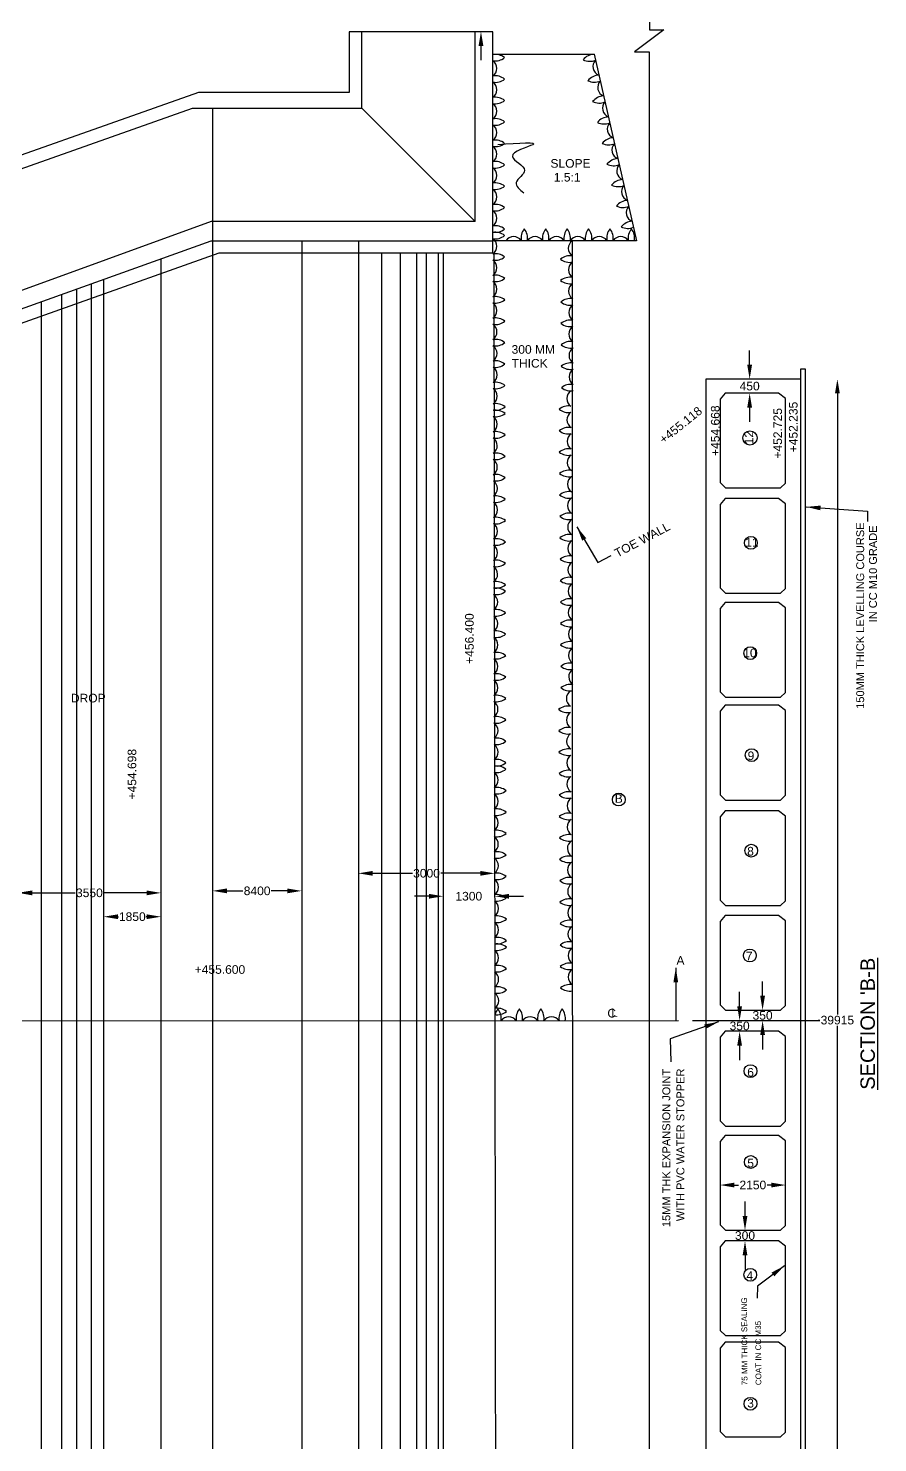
# Model space of a CAD drawing. Header units: inches. Extents: x -563987 to 8192, y 23 to 13042508.
# Drawn here: x 228.8 to 287.9, y 80.7 to 179.2 of the extents above; entities that cross this region are included whole.
import ezdxf

# ---------------------------------------------------------------- set-up
doc = ezdxf.new("R2010")
doc.units = ezdxf.units.IN
doc.header["$MEASUREMENT"] = 0
doc.layers.add('DIMENSIONS', color=7, linetype='Continuous')
doc.styles.get("Standard").update_dxf_attribs({"font": 'arial.ttf', "height": 0.6})
doc.dimstyles.get("Standard").update_dxf_attribs({"dimtxt": 0.6, "dimasz": 1, "dimexe": 0.18, "dimexo": 0.0625, "dimgap": 0.09, "dimtad": 0, "dimtih": 1, "dimtoh": 1, "dimdec": 4, "dimzin": 0, "dimdsep": 46, "dimtxsty": 'Standard', "dimcen": 0.09, "dimse1": 1, "dimse2": 1, "dimadec": 0, "dimazin": 0, "dimtfac": 1, "dimtdec": 4, "dimtofl": 0, "dimtmove": 0, "dimatfit": 3, "dimfxl": 1, "dimtolj": 1, "dimtzin": 0, "dimarcsym": 0})

# ---------------------------------------------------------------- blocks, each defined once
blk = doc.blocks.new('*D68')
at = {"layer": 'Defpoints', "color": 0, "transparency": 16777216}
for p in [(241.591, 119.065), (247.808, 119.104), (247.808, 119.065)]:
    blk.add_point(p, dxfattribs=at)
at = {"layer": 'DIMENSIONS', "color": 0, "lineweight": -2, "transparency": 16777216}
for p, q in [((242.591, 119.104), (243.714, 119.104)), ((246.808, 119.104), (245.685, 119.104))]:
    blk.add_line(p, q, dxfattribs=at)
at = {"layer": 'DIMENSIONS', "color": 0, "transparency": 16777216}
for points in [[(242.591, 119.271), (242.591, 118.938), (241.591, 119.104)], [(246.808, 119.271), (246.808, 118.938), (247.808, 119.104)]]:
    blk.add_solid(points, dxfattribs=at)
at = {"layer": 'DIMENSIONS', "color": 0, "transparency": 16777216, "insert": (244.7, 119.104), "char_height": 0.6, "attachment_point": 5}
blk.add_mtext('\\A1;8400', dxfattribs=at)
blk = doc.blocks.new('*D73')
at = {"layer": 'Defpoints', "color": 0, "transparency": 16777216}
for p in [(251.75, 120.399), (261.244, 120.41), (261.244, 120.327)]:
    blk.add_point(p, dxfattribs=at)
at = {"layer": 'DIMENSIONS', "color": 0, "lineweight": -2, "transparency": 16777216}
for p, q in [((252.75, 120.327), (255.512, 120.327)), ((260.244, 120.327), (257.482, 120.327))]:
    blk.add_line(p, q, dxfattribs=at)
at = {"layer": 'DIMENSIONS', "color": 0, "transparency": 16777216}
for points in [[(252.75, 120.493), (252.75, 120.16), (251.75, 120.327)], [(260.244, 120.493), (260.244, 120.16), (261.244, 120.327)]]:
    blk.add_solid(points, dxfattribs=at)
at = {"layer": 'DIMENSIONS', "color": 0, "transparency": 16777216, "insert": (256.497, 120.327), "char_height": 0.6, "attachment_point": 5}
blk.add_mtext('\\A1;3000', dxfattribs=at)
blk = doc.blocks.new('*D74')
at = {"layer": 'Defpoints', "color": 0, "transparency": 16777216}
for p in [(257.663, 118.71), (261.246, 118.73), (261.246, 118.714)]:
    blk.add_point(p, dxfattribs=at)
at = {"layer": 'DIMENSIONS', "color": 0, "lineweight": -2, "transparency": 16777216}
for p, q in [((256.663, 118.73), (255.663, 118.73)), ((262.246, 118.73), (263.246, 118.73))]:
    blk.add_line(p, q, dxfattribs=at)
at = {"layer": 'DIMENSIONS', "color": 0, "transparency": 16777216}
for points in [[(256.663, 118.897), (256.663, 118.563), (257.663, 118.73)], [(262.246, 118.897), (262.246, 118.563), (261.246, 118.73)]]:
    blk.add_solid(points, dxfattribs=at)
at = {"layer": 'DIMENSIONS', "color": 0, "transparency": 16777216, "insert": (259.44, 118.73), "char_height": 0.6, "attachment_point": 5}
blk.add_mtext('\\A1;1300', dxfattribs=at)
blk = doc.blocks.new('*D75')
at = {"layer": 'Defpoints', "color": 0, "transparency": 16777216}
for p in [(278.999, 154.742), (279.243, 154.742), (279.155, 153.762)]:
    blk.add_point(p, dxfattribs=at)
at = {"layer": 'DIMENSIONS', "color": 0, "lineweight": -2, "transparency": 16777216}
for p, q in [((278.999, 155.742), (278.999, 156.742)), ((278.999, 152.762), (278.999, 151.762))]:
    blk.add_line(p, q, dxfattribs=at)
at = {"layer": 'DIMENSIONS', "color": 0, "transparency": 16777216}
for points in [[(278.832, 155.742), (279.166, 155.742), (278.999, 154.742)], [(278.832, 152.762), (279.166, 152.762), (278.999, 153.762)]]:
    blk.add_solid(points, dxfattribs=at)
at = {"layer": 'DIMENSIONS', "color": 0, "transparency": 16777216, "insert": (278.999, 154.252), "char_height": 0.6, "attachment_point": 5}
blk.add_mtext('\\A1;450', dxfattribs=at)
blk = doc.blocks.new('*D76')
at = {"layer": 'Defpoints', "color": 0, "transparency": 16777216}
for p in [(279.869, 110.796), (279.869, 110.068), (279.9, 110.068)]:
    blk.add_point(p, dxfattribs=at)
at = {"layer": 'DIMENSIONS', "color": 0, "lineweight": -2, "transparency": 16777216}
for p, q in [((279.9, 111.796), (279.9, 112.796)), ((279.9, 109.068), (279.9, 108.068))]:
    blk.add_line(p, q, dxfattribs=at)
at = {"layer": 'DIMENSIONS', "color": 0, "transparency": 16777216}
for points in [[(279.733, 111.796), (280.066, 111.796), (279.9, 110.796)], [(279.733, 109.068), (280.066, 109.068), (279.9, 110.068)]]:
    blk.add_solid(points, dxfattribs=at)
at = {"layer": 'DIMENSIONS', "color": 0, "transparency": 16777216, "insert": (279.9, 110.432), "char_height": 0.6, "attachment_point": 5}
blk.add_mtext('\\A1;350', dxfattribs=at)
blk = doc.blocks.new('*D77')
at = {"layer": 'Defpoints', "color": 0, "transparency": 16777216}
for p in [(278.326, 110.068), (278.3, 109.325), (278.327, 109.325)]:
    blk.add_point(p, dxfattribs=at)
at = {"layer": 'DIMENSIONS', "color": 0, "lineweight": -2, "transparency": 16777216}
for p, q in [((278.3, 111.068), (278.3, 112.068)), ((278.3, 108.325), (278.3, 107.325))]:
    blk.add_line(p, q, dxfattribs=at)
at = {"layer": 'DIMENSIONS', "color": 0, "transparency": 16777216}
for points in [[(278.133, 111.068), (278.467, 111.068), (278.3, 110.068)], [(278.133, 108.325), (278.467, 108.325), (278.3, 109.325)]]:
    blk.add_solid(points, dxfattribs=at)
at = {"layer": 'DIMENSIONS', "color": 0, "transparency": 16777216, "insert": (278.3, 109.697), "char_height": 0.6, "attachment_point": 5}
blk.add_mtext('\\A1;350', dxfattribs=at)
blk = doc.blocks.new('*D78')
at = {"layer": 'Defpoints', "color": 0, "transparency": 16777216}
for p in [(278.658, 95.474), (278.659, 94.727), (278.675, 94.727)]:
    blk.add_point(p, dxfattribs=at)
at = {"layer": 'DIMENSIONS', "color": 0, "lineweight": -2, "transparency": 16777216}
for p, q in [((278.675, 96.474), (278.675, 97.474)), ((278.675, 93.727), (278.675, 92.727))]:
    blk.add_line(p, q, dxfattribs=at)
at = {"layer": 'DIMENSIONS', "color": 0, "transparency": 16777216}
for points in [[(278.509, 96.474), (278.842, 96.474), (278.675, 95.474)], [(278.509, 93.727), (278.842, 93.727), (278.675, 94.727)]]:
    blk.add_solid(points, dxfattribs=at)
at = {"layer": 'DIMENSIONS', "color": 0, "transparency": 16777216, "insert": (278.675, 95.1), "char_height": 0.6, "attachment_point": 5}
blk.add_mtext('\\A1;300', dxfattribs=at)
blk = doc.blocks.new('*D86')
at = {"layer": 'Defpoints', "color": 0, "transparency": 16777216}
for p in [(276.936, 98.748), (281.506, 98.748), (281.506, 98.62)]:
    blk.add_point(p, dxfattribs=at)
at = {"layer": 'DIMENSIONS', "color": 0, "lineweight": -2, "transparency": 16777216}
for p, q in [((277.936, 98.62), (278.231, 98.62)), ((280.506, 98.62), (280.211, 98.62))]:
    blk.add_line(p, q, dxfattribs=at)
at = {"layer": 'DIMENSIONS', "color": 0, "transparency": 16777216}
for points in [[(277.936, 98.786), (277.936, 98.453), (276.936, 98.62)], [(280.506, 98.786), (280.506, 98.453), (281.506, 98.62)]]:
    blk.add_solid(points, dxfattribs=at)
at = {"layer": 'DIMENSIONS', "color": 0, "transparency": 16777216, "insert": (279.221, 98.62), "char_height": 0.6, "attachment_point": 5}
blk.add_mtext('\\A1;2150', dxfattribs=at)
blk = doc.blocks.new('*D88')
at = {"layer": 'Defpoints', "color": 0, "transparency": 16777216}
for p in [(234.014, 117.259), (238.006, 117.306), (238.006, 117.259)]:
    blk.add_point(p, dxfattribs=at)
at = {"layer": 'DIMENSIONS', "color": 0, "lineweight": -2, "transparency": 16777216}
for p, q in [((235.014, 117.306), (235.053, 117.306)), ((237.006, 117.306), (236.966, 117.306))]:
    blk.add_line(p, q, dxfattribs=at)
at = {"layer": 'DIMENSIONS', "color": 0, "transparency": 16777216}
for points in [[(235.014, 117.472), (235.014, 117.139), (234.014, 117.306)], [(237.006, 117.472), (237.006, 117.139), (238.006, 117.306)]]:
    blk.add_solid(points, dxfattribs=at)
at = {"layer": 'DIMENSIONS', "color": 0, "transparency": 16777216, "insert": (236.01, 117.306), "char_height": 0.6, "attachment_point": 5}
blk.add_mtext('\\A1;1850', dxfattribs=at)
blk = doc.blocks.new('*D89')
at = {"layer": 'Defpoints', "color": 0, "transparency": 16777216}
for p in [(228.035, 119.055), (238.006, 119.055), (238.006, 118.965)]:
    blk.add_point(p, dxfattribs=at)
at = {"layer": 'DIMENSIONS', "color": 0, "lineweight": -2, "transparency": 16777216}
for p, q in [((229.035, 118.965), (232.036, 118.965)), ((237.006, 118.965), (234.005, 118.965))]:
    blk.add_line(p, q, dxfattribs=at)
at = {"layer": 'DIMENSIONS', "color": 0, "transparency": 16777216}
for points in [[(229.035, 119.131), (229.035, 118.798), (228.035, 118.965)], [(237.006, 119.131), (237.006, 118.798), (238.006, 118.965)]]:
    blk.add_solid(points, dxfattribs=at)
at = {"layer": 'DIMENSIONS', "color": 0, "transparency": 16777216, "insert": (233.02, 118.965), "char_height": 0.6, "attachment_point": 5}
blk.add_mtext('\\A1;3550', dxfattribs=at)
blk = doc.blocks.new('*D91')
at = {"layer": 'Defpoints', "color": 0, "transparency": 16777216}
for p in [(282.535, 154.742), (282.535, 65.461), (285.108, 65.461)]:
    blk.add_point(p, dxfattribs=at)
at = {"layer": 'DIMENSIONS', "color": 0, "lineweight": -2, "transparency": 16777216}
for p, q in [((285.108, 153.742), (285.108, 110.498)), ((285.108, 66.461), (285.108, 109.705))]:
    blk.add_line(p, q, dxfattribs=at)
at = {"layer": 'DIMENSIONS', "color": 0, "transparency": 16777216}
for points in [[(284.941, 153.742), (285.275, 153.742), (285.108, 154.742)], [(284.941, 66.461), (285.275, 66.461), (285.108, 65.461)]]:
    blk.add_solid(points, dxfattribs=at)
at = {"layer": 'DIMENSIONS', "color": 0, "transparency": 16777216, "insert": (285.108, 110.102), "char_height": 0.6, "attachment_point": 5}
blk.add_mtext('\\A1;39915', dxfattribs=at)
blk = doc.blocks.new('*D105')
at = {"layer": 'Defpoints', "color": 0, "transparency": 16777216}
for p in [(260.29, 181.832), (260.419, 181.832), (260.462, 178.95)]:
    blk.add_point(p, dxfattribs=at)
at = {"layer": 'DIMENSIONS', "color": 0, "lineweight": -2, "transparency": 16777216}
for p, q in [((260.29, 182.832), (260.29, 183.832)), ((260.29, 177.95), (260.29, 176.95))]:
    blk.add_line(p, q, dxfattribs=at)
at = {"layer": 'DIMENSIONS', "color": 0, "transparency": 16777216}
for points in [[(260.123, 182.832), (260.457, 182.832), (260.29, 181.832)], [(260.123, 177.95), (260.457, 177.95), (260.29, 178.95)]]:
    blk.add_solid(points, dxfattribs=at)
at = {"layer": 'DIMENSIONS', "color": 0, "transparency": 16777216, "insert": (260.29, 179.939), "char_height": 0.6, "attachment_point": 5}
blk.add_mtext('\\A1;2000', dxfattribs=at)

msp = doc.modelspace()

# ---------------------------------------------------------------- linework, layer by layer
at = {"color": 0}
for points in [[(272.01432, 213.84362), (272.01432, 179.07169), (273.01848, 179.07169), (270.97194, 177.53315), (271.99521, 177.53315), (271.99521, 56.5141)], [(261.10875, 178.91971), (251.1053, 178.91971), (251.1053, 174.70475), (240.6175, 174.70475), (202.76838, 161.32879), (202.76838, 155.04405)], [(203.70624, 155.07595), (203.70624, 160.71161), (240.20412, 173.61926), (251.99874, 173.61926), (251.99874, 178.91971)], [(211.88436, 152.80804), (242.06215, 163.53366), (261.10875, 163.53366), (261.10875, 178.91971)], [(251.99874, 173.61926), (259.88004, 165.72144), (259.88004, 178.91971)], [(261.10875, 177.36992), (268.17036, 177.36992), (271.12015, 164.37726), (261.10875, 164.38277)], [(241.59095, 173.61926), (241.59095, 44.99402)], [(259.88004, 165.72144), (241.50041, 165.72144), (211.88321, 154.94782)], [(211.88324, 153.76622), (241.50041, 164.38277), (261.10875, 164.38277)], [(247.80822, 164.38277), (247.80822, 55.74641)], [(251.75001, 164.38277), (251.75001, 55.74641)], [(253.35592, 163.53366), (253.35592, 56.5141)], [(254.66985, 163.53366), (254.66985, 56.5141)], [(255.80128, 163.53366), (255.80128, 56.5141)], [(256.4765, 163.53366), (256.4765, 56.5141)], [(257.31595, 163.53366), (257.31595, 56.5141)], [(257.66268, 163.53366), (257.66268, 56.5141)], [(261.1916, 163.53366), (261.32267, 55.74641)], [(266.64778, 164.37972), (266.66173, 56.5141)], [(238.00561, 163.13003), (238.00561, 57.07645)], [(234.01357, 161.69904), (234.01357, 58.51653)], [(231.08463, 160.64914), (231.08463, 59.57311)], [(232.1217, 161.02088), (232.1217, 59.199)], [(233.15268, 161.39044), (233.15268, 58.82709)], [(229.65062, 160.1351), (229.65062, 60.09041)], [(282.53549, 154.74223), (275.95127, 154.74223), (275.95127, 65.46098), (282.53549, 65.46098)], [(277.29722, 153.75998), (276.93626, 153.34451), (276.93626, 147.53625), (277.31909, 147.16653), (281.13587, 147.16653), (281.50587, 147.49733), (281.50587, 153.39521), (281.01182, 153.76351), (277.29722, 153.75998)], [(277.29722, 146.43138), (276.93626, 146.01591), (276.93626, 140.20764), (277.31909, 139.83792), (281.13587, 139.83792), (281.50587, 140.16873), (281.50587, 146.06661), (281.01182, 146.4349), (277.29722, 146.43138)], [(277.29722, 139.18038), (276.93626, 138.76491), (276.93626, 132.95665), (277.31909, 132.58693), (281.13587, 132.58693), (281.50587, 132.91773), (281.50587, 138.81561), (281.01182, 139.18391), (277.29722, 139.18038)], [(277.29722, 132.02542), (276.93626, 131.60995), (276.93626, 125.80169), (277.31909, 125.43197), (281.13587, 125.43197), (281.50587, 125.76277), (281.50587, 131.66065), (281.01182, 132.02895), (277.29722, 132.02542)], [(277.29722, 124.67754), (276.93626, 124.26207), (276.93626, 118.45381), (277.31909, 118.08409), (281.13587, 118.08409), (281.50587, 118.41489), (281.50587, 124.31277), (281.01182, 124.68107), (277.29722, 124.67754)], [(277.29722, 117.38927), (276.93626, 116.9738), (276.93626, 111.16554), (277.31909, 110.79582), (281.13587, 110.79582), (281.50587, 111.12662), (281.50587, 117.0245), (281.01182, 117.3928), (277.29722, 117.38927)], [(274.05015, 110.0583), (30.03073, 109.99563)], [(277.29722, 109.32445), (276.93626, 108.90898), (276.93626, 103.10072), (277.31909, 102.731), (281.13587, 102.731), (281.50587, 103.0618), (281.50587, 108.95968), (281.01182, 109.32798), (277.29722, 109.32445)], [(277.29722, 102.06764), (276.93626, 101.65216), (276.93626, 95.8439), (277.31909, 95.47418), (281.13587, 95.47418), (281.50587, 95.80498), (281.50587, 101.70286), (281.01182, 102.07116), (277.29722, 102.06764)], [(277.29722, 94.72525), (276.93626, 94.30978), (276.93626, 88.50151), (277.31909, 88.13179), (281.13587, 88.13179), (281.50587, 88.4626), (281.50587, 94.36048), (281.01182, 94.72877), (277.29722, 94.72525)], [(277.29722, 87.67152), (276.93626, 87.25605), (276.93626, 81.44778), (277.31909, 81.07806), (281.13587, 81.07806), (281.50587, 81.40886), (281.50587, 87.30674), (281.01182, 87.67504), (277.29722, 87.67152)]]:
    msp.add_lwpolyline(points, dxfattribs=at)
msp.add_lwpolyline([(282.53549, 64.76581), (282.88275, 64.76581), (282.88275, 155.44502), (282.53549, 155.44502)], close=True, dxfattribs=at)
for centre, radius, start, end in [((261.28281, 176.30239), 1.05305, 51.5578954, 99.5144475), ((268.2257, 176.31742), 1.05305, 93.3021541, 141.2587062), ((261.28281, 177.95196), 1.05305, 260.485551, 308.4421031), ((260.74455, 176.38139), 0.64473, 304.3943769, 55.6056216), ((267.85977, 177.92589), 1.05305, 244.3744985, 292.3310507), ((268.73303, 176.51385), 0.64473, 137.2109801, 248.4222247), ((261.28281, 174.81082), 1.05305, 51.5578954, 99.5144475), ((261.28281, 176.46039), 1.05305, 260.485551, 308.4421031), ((260.74455, 174.88981), 0.64473, 304.3943769, 55.6056216), ((268.55658, 174.863), 1.05305, 93.3021541, 141.2587062), ((268.19065, 176.47148), 1.05305, 244.3744985, 292.3310507), ((269.06391, 175.05944), 0.64473, 137.2109801, 248.4222247), ((261.28281, 173.31924), 1.05305, 51.5578954, 99.5144475), ((268.88746, 173.40859), 1.05305, 93.3021541, 141.2587062), ((261.28281, 174.96881), 1.05305, 260.485551, 308.4421031), ((260.74455, 173.39824), 0.64473, 304.3943769, 55.6056216), ((268.52153, 175.01706), 1.05305, 244.3744985, 292.3310507), ((269.39478, 173.60502), 0.64473, 137.2109801, 248.4222247), ((261.28281, 171.82767), 1.05305, 51.5578954, 99.5144475), ((261.28281, 173.47724), 1.05305, 260.485551, 308.4421031), ((260.74455, 171.90666), 0.64473, 304.3943769, 55.6056216), ((269.21833, 171.95418), 1.05305, 93.3021541, 141.2587062), ((268.85241, 173.56265), 1.05305, 244.3744985, 292.3310507), ((269.72566, 172.15061), 0.64473, 137.2109801, 248.4222247), ((261.28281, 170.33609), 1.05305, 51.5578954, 99.5144475), ((269.54921, 170.49977), 1.05305, 93.3021541, 141.2587062), ((261.28281, 171.98566), 1.05305, 260.485551, 308.4421031), ((260.74455, 170.41509), 0.64473, 304.3943769, 55.6056216), ((269.18329, 172.10824), 1.05305, 244.3744985, 292.3310507), ((270.05654, 170.6962), 0.64473, 137.2109801, 248.4222247), ((261.28281, 168.84451), 1.05305, 51.5578954, 99.5144475), ((261.28281, 170.49409), 1.05305, 260.485551, 308.4421031), ((260.74455, 168.92351), 0.64473, 304.3943769, 55.6056216), ((269.88009, 169.04535), 1.05305, 93.3021541, 141.2587062), ((269.51416, 170.65382), 1.05305, 244.3744985, 292.3310507), ((270.38742, 169.24179), 0.64473, 137.2109801, 248.4222247), ((270.21097, 167.59094), 1.05305, 93.3021541, 141.2587062), ((261.28281, 167.35294), 1.05305, 51.5578954, 99.5144475), ((261.28281, 169.00251), 1.05305, 260.485551, 308.4421031), ((260.74455, 167.43194), 0.64473, 304.3943769, 55.6056216), ((269.84504, 169.19941), 1.05305, 244.3744985, 292.3310507), ((270.7183, 167.78737), 0.64473, 137.2109801, 248.4222247), ((261.28281, 165.86136), 1.05305, 51.5578954, 99.5144475), ((261.28281, 167.51094), 1.05305, 260.485551, 308.4421031), ((260.74455, 165.94036), 0.64473, 304.3943769, 55.6056216), ((270.54184, 166.13653), 1.05305, 93.3021541, 141.2587062), ((270.17592, 167.745), 1.05305, 244.3744985, 292.3310507), ((271.04917, 166.33296), 0.64473, 137.2109801, 248.4222247), ((270.87272, 164.68211), 1.05305, 93.3021541, 141.2587062), ((261.28281, 164.36979), 1.05305, 51.5578954, 99.5144475), ((261.28281, 166.01936), 1.05305, 260.485551, 308.4421031), ((261.28281, 163.91327), 1.05305, 51.5578954, 99.5144475), ((261.28281, 165.56284), 1.05305, 260.485551, 308.4421031), ((260.74455, 163.99226), 0.64473, 304.3943769, 55.6056216), ((262.56002, 164.01806), 0.64473, 34.3943777, 145.6056223), ((264.13059, 164.55633), 1.05305, 141.5578961, 189.5144483), ((262.48102, 164.55633), 1.05305, 350.4855517, 38.4421039), ((264.05159, 164.01806), 0.64473, 34.3943777, 145.6056223), ((265.62216, 164.55633), 1.05305, 141.5578961, 189.5144483), ((263.97259, 164.55633), 1.05305, 350.4855517, 38.4421039), ((265.54317, 164.01806), 0.64473, 34.3943777, 145.6056223), ((267.11374, 164.55633), 1.05305, 141.5578961, 189.5144483), ((265.46417, 164.55633), 1.05305, 350.4855517, 38.4421039), ((267.03474, 164.01806), 0.64473, 34.3943777, 145.6056223), ((267.03474, 164.01806), 0.64473, 34.3943777, 145.6056223), ((268.60531, 164.55633), 1.05305, 141.5578961, 189.5144483), ((266.95574, 164.55633), 1.05305, 350.4855517, 38.4421039), ((268.52632, 164.01806), 0.64473, 34.3943777, 145.6056223), ((270.09689, 164.55633), 1.05305, 141.5578961, 189.5144483), ((268.44732, 164.55633), 1.05305, 350.4855517, 38.4421039), ((270.01789, 164.01806), 0.64473, 34.3943777, 145.6056223), ((270.5068, 166.29059), 1.05305, 244.3744985, 292.3310507), ((271.58846, 164.55633), 1.05305, 141.5578961, 189.5144483), ((269.93889, 164.55633), 1.05305, 350.4855517, 38.4421039), ((267.01558, 163.8502), 0.64473, 124.7836469, 235.9948915), ((261.2855, 162.42214), 1.05305, 51.7061972, 99.6627493), ((261.28123, 164.07171), 1.05305, 260.6338528, 308.5904049), ((260.74703, 162.49975), 0.64473, 304.5426787, 55.7539234), ((266.488, 162.276), 1.05305, 80.8748209, 128.8313731), ((266.47679, 163.92554), 1.05305, 231.9471654, 279.9037175), ((267.02572, 162.35866), 0.64473, 124.7836469, 235.9948915), ((261.28936, 160.93057), 1.05305, 51.7061972, 99.6627493), ((261.28509, 162.58014), 1.05305, 260.6338528, 308.5904049), ((260.75089, 161.00818), 0.64473, 304.5426787, 55.7539234), ((266.49813, 160.78446), 1.05305, 80.8748209, 128.8313731), ((266.48693, 162.434), 1.05305, 231.9471654, 279.9037175), ((267.03585, 160.86712), 0.64473, 124.7836469, 235.9948915), ((261.29322, 159.439), 1.05305, 51.7061972, 99.6627493), ((261.28895, 161.08857), 1.05305, 260.6338528, 308.5904049), ((260.75475, 159.51661), 0.64473, 304.5426787, 55.7539234), ((266.50827, 159.29292), 1.05305, 80.8748209, 128.8313731), ((266.49706, 160.94246), 1.05305, 231.9471654, 279.9037175), ((267.04598, 159.37558), 0.64473, 124.7836469, 235.9948915), ((261.29708, 157.94743), 1.05305, 51.7061972, 99.6627493), ((261.29281, 159.597), 1.05305, 260.6338528, 308.5904049), ((266.5184, 157.80138), 1.05305, 80.8748209, 128.8313731), ((266.50719, 159.45091), 1.05305, 231.9471654, 279.9037175), ((260.75861, 158.02504), 0.64473, 304.5426787, 55.7539234), ((267.05612, 157.88403), 0.64473, 124.7836469, 235.9948915), ((261.30094, 156.45586), 1.05305, 51.7061972, 99.6627493), ((261.29667, 158.10543), 1.05305, 260.6338528, 308.5904049), ((260.76247, 156.53347), 0.64473, 304.5426787, 55.7539234), ((266.52854, 156.30984), 1.05305, 80.8748209, 128.8313731), ((266.51733, 157.95937), 1.05305, 231.9471654, 279.9037175), ((267.06625, 156.39249), 0.64473, 124.7836469, 235.9948915), ((261.3048, 154.96429), 1.05305, 51.7061972, 99.6627493), ((261.30053, 156.61386), 1.05305, 260.6338528, 308.5904049), ((266.53867, 154.8183), 1.05305, 80.8748209, 128.8313731), ((266.52746, 156.46783), 1.05305, 231.9471654, 279.9037175), ((260.76633, 155.0419), 0.64473, 304.5426787, 55.7539234), ((267.07638, 154.90095), 0.64473, 124.7836469, 235.9948915), ((261.30866, 153.47272), 1.05305, 51.7061972, 99.6627493), ((261.30439, 155.12229), 1.05305, 260.6338528, 308.5904049), ((260.7702, 153.55033), 0.64473, 304.5426787, 55.7539234), ((266.5488, 153.32676), 1.05305, 80.8748209, 128.8313731), ((266.5376, 154.97629), 1.05305, 231.9471654, 279.9037175), ((266.91256, 153.39374), 0.64473, 124.7836469, 235.9948915), ((261.31252, 151.98115), 1.05305, 51.7061972, 99.6627493), ((261.30825, 153.63072), 1.05305, 260.6338528, 308.5904049), ((266.38497, 151.81955), 1.05305, 80.8748209, 128.8313731), ((261.3137, 151.52463), 1.05305, 51.7061972, 99.6627493), ((261.30944, 153.1742), 1.05305, 260.6338528, 308.5904049), ((260.77524, 151.60223), 0.64473, 304.5426787, 55.7539234), ((266.37377, 153.46908), 1.05305, 231.9471654, 279.9037175), ((266.92269, 151.9022), 0.64473, 124.7836469, 235.9948915), ((261.31757, 150.03306), 1.05305, 51.7061972, 99.6627493), ((261.3133, 151.68263), 1.05305, 260.6338528, 308.5904049), ((266.39511, 150.32801), 1.05305, 80.8748209, 128.8313731), ((266.3839, 151.97754), 1.05305, 231.9471654, 279.9037175), ((266.93282, 150.41066), 0.64473, 124.7836469, 235.9948915), ((260.7791, 150.11066), 0.64473, 304.5426787, 55.7539234), ((266.40524, 148.83647), 1.05305, 80.8748209, 128.8313731), ((261.32143, 148.54149), 1.05305, 51.7061972, 99.6627493), ((261.31716, 150.19106), 1.05305, 260.6338528, 308.5904049), ((260.78296, 148.61909), 0.64473, 304.5426787, 55.7539234), ((266.39403, 150.486), 1.05305, 231.9471654, 279.9037175), ((266.94296, 148.91912), 0.64473, 124.7836469, 235.9948915), ((261.32529, 147.04992), 1.05305, 51.7061972, 99.6627493), ((261.32102, 148.69949), 1.05305, 260.6338528, 308.5904049), ((266.41538, 147.34493), 1.05305, 80.8748209, 128.8313731), ((266.40417, 148.99446), 1.05305, 231.9471654, 279.9037175), ((266.95309, 147.42758), 0.64473, 124.7836469, 235.9948915), ((260.78682, 147.12752), 0.64473, 304.5426787, 55.7539234), ((266.42551, 145.85339), 1.05305, 80.8748209, 128.8313731), ((261.32915, 145.55835), 1.05305, 51.7061972, 99.6627493), ((261.32488, 147.20792), 1.05305, 260.6338528, 308.5904049), ((260.79068, 145.63595), 0.64473, 304.5426787, 55.7539234), ((266.4143, 147.50292), 1.05305, 231.9471654, 279.9037175), ((266.96322, 145.93604), 0.64473, 124.7836469, 235.9948915), ((261.33301, 144.06678), 1.05305, 51.7061972, 99.6627493), ((261.32874, 145.71634), 1.05305, 260.6338528, 308.5904049), ((266.43564, 144.36185), 1.05305, 80.8748209, 128.8313731), ((266.42444, 146.01138), 1.05305, 231.9471654, 279.9037175), ((266.97336, 144.4445), 0.64473, 124.7836469, 235.9948915), ((260.79454, 144.14438), 0.64473, 304.5426787, 55.7539234), ((266.44578, 142.87031), 1.05305, 80.8748209, 128.8313731), ((261.33687, 142.57521), 1.05305, 51.7061972, 99.6627493), ((261.3326, 144.22477), 1.05305, 260.6338528, 308.5904049), ((260.7984, 142.65281), 0.64473, 304.5426787, 55.7539234), ((266.43457, 144.51984), 1.05305, 231.9471654, 279.9037175), ((266.98349, 142.95296), 0.64473, 124.7836469, 235.9948915), ((261.34073, 141.08364), 1.05305, 51.7061972, 99.6627493), ((261.33646, 142.7332), 1.05305, 260.6338528, 308.5904049), ((266.45591, 141.37877), 1.05305, 80.8748209, 128.8313731), ((266.4447, 143.0283), 1.05305, 231.9471654, 279.9037175), ((266.99363, 141.46142), 0.64473, 124.7836469, 235.9948915), ((260.80226, 141.16124), 0.64473, 304.5426787, 55.7539234), ((266.46604, 139.88722), 1.05305, 80.8748209, 128.8313731), ((261.34459, 139.59207), 1.05305, 51.7061972, 99.6627493), ((261.34032, 141.24163), 1.05305, 260.6338528, 308.5904049), ((261.34577, 139.13555), 1.05305, 51.7061972, 99.6627493), ((261.3415, 140.78511), 1.05305, 260.6338528, 308.5904049), ((266.45484, 141.53676), 1.05305, 231.9471654, 279.9037175), ((267.00376, 139.96988), 0.64473, 124.7836469, 235.9948915), ((260.80731, 139.21315), 0.64473, 304.5426787, 55.7539234), ((266.47618, 138.39568), 1.05305, 80.8748209, 128.8313731), ((266.46497, 140.04522), 1.05305, 231.9471654, 279.9037175), ((267.01389, 138.47834), 0.64473, 124.7836469, 235.9948915), ((261.34963, 137.64398), 1.05305, 51.7061972, 99.6627493), ((261.34536, 139.29354), 1.05305, 260.6338528, 308.5904049), ((260.81117, 137.72158), 0.64473, 304.5426787, 55.7539234), ((266.48631, 136.90414), 1.05305, 80.8748209, 128.8313731), ((261.35349, 136.15241), 1.05305, 51.7061972, 99.6627493), ((261.34922, 137.80197), 1.05305, 260.6338528, 308.5904049), ((266.4751, 138.55368), 1.05305, 231.9471654, 279.9037175), ((267.02403, 136.9868), 0.64473, 124.7836469, 235.9948915), ((260.81503, 136.23001), 0.64473, 304.5426787, 55.7539234), ((266.49645, 135.4126), 1.05305, 80.8748209, 128.8313731), ((266.48524, 137.06213), 1.05305, 231.9471654, 279.9037175), ((267.03416, 135.49525), 0.64473, 124.7836469, 235.9948915), ((261.35735, 134.66084), 1.05305, 51.7061972, 99.6627493), ((261.35308, 136.3104), 1.05305, 260.6338528, 308.5904049), ((260.81889, 134.73844), 0.64473, 304.5426787, 55.7539234), ((266.50658, 133.92106), 1.05305, 80.8748209, 128.8313731), ((261.36121, 133.16927), 1.05305, 51.7061972, 99.6627493), ((261.35695, 134.81883), 1.05305, 260.6338528, 308.5904049), ((266.49537, 135.57059), 1.05305, 231.9471654, 279.9037175), ((267.04429, 134.00371), 0.64473, 124.7836469, 235.9948915), ((260.82275, 133.24687), 0.64473, 304.5426787, 55.7539234), ((266.51671, 132.42952), 1.05305, 80.8748209, 128.8313731), ((266.50551, 134.07905), 1.05305, 231.9471654, 279.9037175), ((266.88047, 132.49651), 0.64473, 124.7836469, 235.9948915), ((261.36508, 131.6777), 1.05305, 51.7061972, 99.6627493), ((261.36081, 133.32726), 1.05305, 260.6338528, 308.5904049), ((260.82661, 131.7553), 0.64473, 304.5426787, 55.7539234), ((261.36894, 130.18613), 1.05305, 51.7061972, 99.6627493), ((261.36467, 131.83569), 1.05305, 260.6338528, 308.5904049), ((266.35288, 130.92231), 1.05305, 80.8748209, 128.8313731), ((266.34168, 132.57184), 1.05305, 231.9471654, 279.9037175), ((266.8906, 131.00496), 0.64473, 124.7836469, 235.9948915), ((260.83047, 130.26373), 0.64473, 304.5426787, 55.7539234), ((266.36302, 129.43077), 1.05305, 80.8748209, 128.8313731), ((266.35181, 131.0803), 1.05305, 231.9471654, 279.9037175), ((266.90073, 129.51342), 0.64473, 124.7836469, 235.9948915), ((261.3728, 128.69456), 1.05305, 51.7061972, 99.6627493), ((261.36853, 130.34412), 1.05305, 260.6338528, 308.5904049), ((260.83433, 128.77216), 0.64473, 304.5426787, 55.7539234), ((261.37666, 127.20299), 1.05305, 51.7061972, 99.6627493), ((266.37315, 127.93923), 1.05305, 80.8748209, 128.8313731), ((266.36194, 129.58876), 1.05305, 231.9471654, 279.9037175), ((266.91087, 128.02188), 0.64473, 124.7836469, 235.9948915), ((261.37239, 128.85255), 1.05305, 260.6338528, 308.5904049), ((261.37784, 126.74646), 1.05305, 51.7061972, 99.6627493), ((261.37357, 128.39603), 1.05305, 260.6338528, 308.5904049), ((260.83937, 126.82407), 0.64473, 304.5426787, 55.7539234), ((266.38329, 126.44769), 1.05305, 80.8748209, 128.8313731), ((266.37208, 128.09722), 1.05305, 231.9471654, 279.9037175), ((261.3817, 125.25489), 1.05305, 51.7061972, 99.6627493), ((261.37743, 126.90446), 1.05305, 260.6338528, 308.5904049), ((266.921, 126.53034), 0.64473, 124.7836469, 235.9948915), ((260.84323, 125.3325), 0.64473, 304.5426787, 55.7539234), ((266.39342, 124.95615), 1.05305, 80.8748209, 128.8313731), ((266.38221, 126.60568), 1.05305, 231.9471654, 279.9037175), ((266.93113, 125.0388), 0.64473, 124.7836469, 235.9948915), ((261.38556, 123.76332), 1.05305, 51.7061972, 99.6627493), ((261.38129, 125.41289), 1.05305, 260.6338528, 308.5904049), ((260.84709, 123.84093), 0.64473, 304.5426787, 55.7539234), ((266.40355, 123.46461), 1.05305, 80.8748209, 128.8313731), ((266.39235, 125.11414), 1.05305, 231.9471654, 279.9037175), ((261.38942, 122.27175), 1.05305, 51.7061972, 99.6627493), ((266.94127, 123.54726), 0.64473, 124.7836469, 235.9948915), ((261.38515, 123.92132), 1.05305, 260.6338528, 308.5904049), ((260.85095, 122.34936), 0.64473, 304.5426787, 55.7539234), ((266.41369, 121.97307), 1.05305, 80.8748209, 128.8313731), ((266.40248, 123.6226), 1.05305, 231.9471654, 279.9037175), ((266.9514, 122.05572), 0.64473, 124.7836469, 235.9948915), ((261.39328, 120.78018), 1.05305, 51.7061972, 99.6627493), ((261.38901, 122.42975), 1.05305, 260.6338528, 308.5904049), ((260.85482, 120.85779), 0.64473, 304.5426787, 55.7539234), ((266.42382, 120.48153), 1.05305, 80.8748209, 128.8313731), ((266.41261, 122.13106), 1.05305, 231.9471654, 279.9037175), ((261.39714, 119.28861), 1.05305, 51.7061972, 99.6627493), ((266.96154, 120.56418), 0.64473, 124.7836469, 235.9948915), ((261.39287, 120.93818), 1.05305, 260.6338528, 308.5904049), ((260.85868, 119.36622), 0.64473, 304.5426787, 55.7539234), ((266.43395, 118.98999), 1.05305, 80.8748209, 128.8313731), ((266.42275, 120.63952), 1.05305, 231.9471654, 279.9037175), ((266.97167, 119.07264), 0.64473, 124.7836469, 235.9948915), ((261.401, 117.79704), 1.05305, 51.7061972, 99.6627493), ((261.39673, 119.44661), 1.05305, 260.6338528, 308.5904049), ((260.86254, 117.87465), 0.64473, 304.5426787, 55.7539234), ((266.44409, 117.49844), 1.05305, 80.8748209, 128.8313731), ((266.43288, 119.14798), 1.05305, 231.9471654, 279.9037175), ((261.40486, 116.30547), 1.05305, 51.7061972, 99.6627493), ((266.9818, 117.5811), 0.64473, 124.7836469, 235.9948915), ((261.40059, 117.95504), 1.05305, 260.6338528, 308.5904049), ((260.8664, 116.38308), 0.64473, 304.5426787, 55.7539234), ((266.45422, 116.0069), 1.05305, 80.8748209, 128.8313731), ((266.44301, 117.65644), 1.05305, 231.9471654, 279.9037175), ((266.99194, 116.08956), 0.64473, 124.7836469, 235.9948915), ((261.40873, 114.8139), 1.05305, 51.7061972, 99.6627493), ((261.40446, 116.46347), 1.05305, 260.6338528, 308.5904049), ((261.40991, 114.35738), 1.05305, 51.7061972, 99.6627493), ((266.46436, 114.51536), 1.05305, 80.8748209, 128.8313731), ((266.45315, 116.1649), 1.05305, 231.9471654, 279.9037175), ((261.40564, 116.00694), 1.05305, 260.6338528, 308.5904049), ((260.87144, 114.43498), 0.64473, 304.5426787, 55.7539234), ((267.00207, 114.59802), 0.64473, 124.7836469, 235.9948915), ((261.41377, 112.86581), 1.05305, 51.7061972, 99.6627493), ((261.4095, 114.51537), 1.05305, 260.6338528, 308.5904049), ((260.8753, 112.94341), 0.64473, 304.5426787, 55.7539234), ((266.47449, 113.02382), 1.05305, 80.8748209, 128.8313731), ((266.46328, 114.67336), 1.05305, 231.9471654, 279.9037175), ((267.0122, 113.10648), 0.64473, 124.7836469, 235.9948915), ((261.41763, 111.37424), 1.05305, 51.7061972, 99.6627493), ((266.48462, 111.53228), 1.05305, 80.8748209, 128.8313731), ((266.47342, 113.18181), 1.05305, 231.9471654, 279.9037175), ((261.41336, 113.0238), 1.05305, 260.6338528, 308.5904049), ((260.87916, 111.45184), 0.64473, 304.5426787, 55.7539234), ((262.29519, 110.22908), 1.05305, 141.5578961, 189.5144483), ((261.42149, 109.88267), 1.05305, 51.7061972, 99.6627493), ((261.41722, 111.53223), 1.05305, 260.6338528, 308.5904049), ((260.64562, 110.22908), 1.05305, 350.4855517, 38.4421039), ((262.21619, 109.69081), 0.64473, 34.3943777, 145.6056223), ((263.78677, 110.22908), 1.05305, 141.5578961, 189.5144483), ((262.1372, 110.22908), 1.05305, 350.4855517, 38.4421039), ((263.70777, 109.69081), 0.64473, 34.3943777, 145.6056223), ((265.27834, 110.22908), 1.05305, 141.5578961, 189.5144483), ((263.62877, 110.22908), 1.05305, 350.4855517, 38.4421039), ((265.19935, 109.69081), 0.64473, 34.3943777, 145.6056223), ((266.76992, 110.22908), 1.05305, 141.5578961, 189.5144483), ((265.12035, 110.22908), 1.05305, 350.4855517, 38.4421039)]:
    msp.add_arc(centre, radius, start, end, dxfattribs=at)
msp.add_spline([(261.47268, 171.08285), (263.89245, 171.06526), (262.47579, 170.23875), (263.32931, 169.28036), (262.74856, 168.4227), (263.27651, 167.71049)], degree=3, dxfattribs=at)
at = {"layer": 'DIMENSIONS', "color": 0}
msp.add_lwpolyline([(275.03028, 110.06846), (283.88571, 110.06846), (283.76203, 110.06846)], dxfattribs=at)
for centre, radius in [((279.01704, 150.64551), 0.4969), ((279.08407, 143.34083), 0.44446), ((279.04031, 135.65979), 0.44446), ((279.13613, 128.55641), 0.44446), ((269.88545, 125.46498), 0.44478), ((279.11164, 121.90651), 0.44446), ((279.01207, 114.60473), 0.44446), ((279.0573, 106.55222), 0.44446), ((279.07921, 100.2236), 0.44446), ((279.0421, 92.36925), 0.44446), ((279.05503, 83.38513), 0.44446)]:
    msp.add_circle(centre, radius, dxfattribs=at)

# ---------------------------------------------------------------- texts
at = {"color": 0}
for s, p in [('SLOPE', (265.12686, 169.46393)), (' 1.5:1', (265.12686, 168.50008)), ('DROP', (231.73217, 132.22798)), ('+455.600', (240.35103, 113.33066))]:
    msp.add_text(s, height=0.6, dxfattribs=at).set_placement(p)
at = {"layer": 'DIMENSIONS', "color": 0}
for s, p in [('300 MM ', (262.42029, 156.50907)), ('THICK ', (262.42029, 155.54523)), ('11', (278.69096, 143.07485)), ('10', (278.5515, 135.37606)), ('9', (278.85616, 128.21121)), ('B', (269.60554, 125.23625)), ('8', (278.82567, 121.56626)), ('A', (273.90197, 113.96082)), ('7', (278.73154, 114.25998)), ('C', (269.08789, 110.28652)), ('L', (269.35735, 110.33639)), ('6', (278.829, 106.17087)), ('5', (278.83398, 99.85291)), ('4', (278.77396, 92.01478)), ('3', (278.83152, 83.12815))]:
    msp.add_text(s, height=0.6, dxfattribs=at).set_placement(p)
for s, height, rotation, p in [('+455.118', 0.6, 38.8929164, (273.01349, 150.20607)), ('+454.668', 0.6, 90, (276.90347, 149.39108)), ('+452.725', 0.6, 90, (281.25082, 149.20922)), ('+452.235', 0.6, 90, (282.33575, 149.64711)), ('12', 0.6, 90.7632834, (279.25089, 150.20708)), ('TOE WALL', 0.6, 27.8461262, (269.78464, 142.30624)), ('150MM THICK LEVELLING COURSE', 0.55, 90, (286.97262, 131.78329)), ('IN CC M10 GRADE', 0.55, 90, (287.86141, 137.80728)), ('+456.400', 0.6, 90, (259.78253, 134.91582)), ('+454.698', 0.6, 90, (236.28362, 125.47169)), ("%%USECTION 'B-B", 1, 90, (287.71667, 105.25541)), ('15MM THK EXPANSION JOINT', 0.55, 90, (273.47088, 95.69343)), ('WITH PVC WATER STOPPER', 0.55, 90, (274.45418, 96.10459)), ('75 MM THICK SEALING ', 0.4, 90.2976775, (278.84776, 84.68097)), ('COAT IN CC M35', 0.4, 90.2976775, (279.8116, 84.68597))]:
    msp.add_text(s, height=height, rotation=rotation, dxfattribs=at).set_placement(p)

# ---------------------------------------------------------------- dimensions: what is measured, and where the dimension line sits
for base, p1, p2, text, picture, middle in [((260.29007, 181.83214), (260.46215, 178.94976), (260.41908, 181.83214), '2000', '*D105', (260.29007, 179.93921)), ((279.89975, 110.06846), (279.86941, 110.79582), (279.86941, 110.06846), '350', '*D76', (279.89975, 110.43214)), ((278.3001, 109.32543), (278.32596, 110.06846), (278.32666, 109.32543), '350', '*D77', (278.3001, 109.69695)), ((278.6753, 94.72654), (278.65804, 95.47418), (278.65875, 94.72654), '300', '*D78', (278.6753, 95.10036))]:
    dim = msp.add_linear_dim(base=base, p1=p1, p2=p2, angle=90, text=text, dimstyle='Standard', dxfattribs=at)
    dim.commit()
    dim.dimension.update_dxf_attribs({"geometry": picture, "text_midpoint": middle, "dimtype": 160})
for base, p1, p2, text, picture, middle in [((278.99906, 154.74223), (279.15452, 153.76175), (279.24338, 154.74223), '450', '*D75', (278.99906, 154.25199)), ((285.10809, 65.46098), (282.53549, 154.74223), (282.53549, 65.46098), '39915', '*D91', (285.10809, 110.10161))]:
    dim = msp.add_linear_dim(base=base, p1=p1, p2=p2, angle=90, text=text, dimstyle='Standard', dxfattribs=at)
    dim.commit()
    dim.dimension.update_dxf_attribs({"geometry": picture, "text_midpoint": middle})
for base, p1, p2, text, picture, middle in [((261.24404, 120.32672), (251.75001, 120.39869), (261.24404, 120.41024), '3000', '*D73', (256.49702, 120.32672)), ((238.00561, 118.9646), (228.03507, 119.05544), (238.00561, 119.05544), '3550', '*D89', (233.02034, 118.9646)), ((247.80822, 119.10447), (241.59095, 119.06457), (247.80822, 119.06457), '8400', '*D68', (244.69959, 119.10447)), ((281.50587, 98.61973), (276.93626, 98.74803), (281.50587, 98.74803), '2150', '*D86', (279.22107, 98.61973))]:
    dim = msp.add_linear_dim(base=base, p1=p1, p2=p2, text=text, dimstyle='Standard', dxfattribs=at)
    dim.commit()
    dim.dimension.update_dxf_attribs({"geometry": picture, "text_midpoint": middle})
for base, p1, p2, text, picture, middle in [((261.2461, 118.7299), (257.66268, 118.70968), (261.2461, 118.71403), '1300', '*D74', (259.44014, 118.7299)), ((238.00561, 117.30571), (234.01357, 117.25911), (238.00561, 117.25911), '1850', '*D88', (236.00959, 117.30571))]:
    dim = msp.add_linear_dim(base=base, p1=p1, p2=p2, text=text, dimstyle='Standard', dxfattribs=at)
    dim.commit()
    dim.dimension.update_dxf_attribs({"geometry": picture, "text_midpoint": middle, "dimtype": 160})

# ---------------------------------------------------------------- leaders
at = {"color": 0}
for points in [[(282.93817, 145.84361), (287.20823, 145.5359), (287.19796, 144.83843)], [(276.83449, 109.97739), (273.45434, 108.7979), (273.508, 107.1895)], [(281.41857, 92.99969), (279.54844, 91.57757), (279.51316, 90.7431)]]:
    msp.add_leader(points, dimstyle='Standard', override={"dimgap": 0.09, "dimtad": 0}, dxfattribs=at)
at = {"layer": 'DIMENSIONS', "color": 0}
for points in [[(266.97336, 144.4445), (268.41809, 141.96633), (269.35389, 142.44879)], [(273.85585, 113.74372), (273.85585, 110.05825)]]:
    msp.add_leader(points, dimstyle='Standard', override={"dimgap": 0.09, "dimtad": 0}, dxfattribs=at)

doc.saveas('drawing.dxf')
